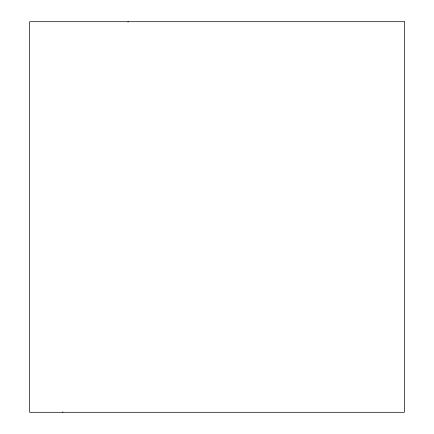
<?xml version="1.0" encoding="UTF-8"?>
<svg xmlns="http://www.w3.org/2000/svg" width="434" height="434" viewBox="0 0 434 434"><rect width="100%" height="100%" fill="white"/><g stroke="black" fill="none" stroke-linecap="round" stroke-linejoin="round"><path stroke-width="0.65" d="M62.784 412.3L62.919 411.926M127.938 22.107L128.209 21.7M404.342 21.7L29.658 21.7L29.658 412.3L404.342 412.3L404.342 21.7"/></g></svg>
